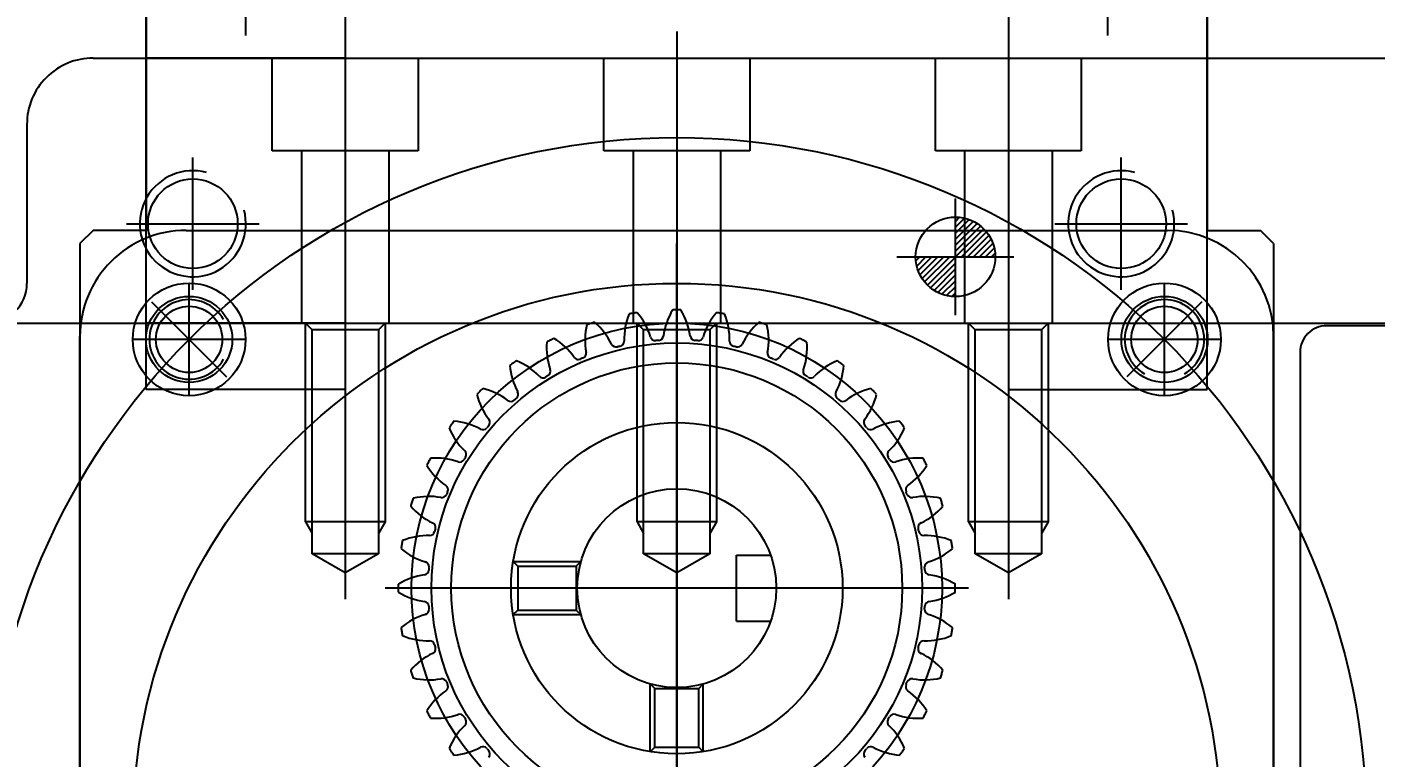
# Model space of a CAD drawing. Header units: inches. Extents: x 0 to 77285, y -118 to 40065.
# Drawn here: x 16882.6 to 16984.3, y 26035.8 to 26090.9 of the extents above; entities that cross this region are included whole.
import ezdxf

# ---------------------------------------------------------------- set-up
doc = ezdxf.new("R2010")
doc.units = ezdxf.units.IN
doc.header["$LTSCALE"] = 5
doc.header["$MEASUREMENT"] = 0
doc.layers.add('A', color=8, linetype='Continuous')
doc.styles.add('SCI', font='')
doc.styles.get('SCI').set_extended_font_data('Gulim')
doc.dimstyles.new('SCH', dxfattribs={"dimtxt": 2.5, "dimasz": 2, "dimexe": 1.25, "dimexo": 0.625, "dimtad": 1, "dimdec": 8, "dimtxsty": 'SCI', "dimcen": 2.5, "dimclrd": 4, "dimclre": 4, "dimclrt": 7, "dimadec": 8, "dimazin": 2, "dimtfac": 1, "dimtdec": 8, "dimtmove": 0, "dimatfit": 3, "dimfxl": 1, "dimarcsym": 0})
pattern_1 = [(45, (-1357.70558, 44265.5008), (-0.224506403, 0.224506403), [])]

# ---------------------------------------------------------------- blocks, each defined once
blk = doc.blocks.new('A$Cc399747e')
at = {"ltscale": 5}
h = blk.add_hatch(dxfattribs=at)
h.set_pattern_fill('ANSI31', color=256, scale=0.1)
h.set_pattern_definition(pattern_1)
edge = h.paths.add_edge_path()
edge.add_line((330.79, 203), (333.79, 203))
edge.add_arc((330.79, 203), 3, 0, 90)
edge.add_line((330.79, 206), (330.79, 203))
h = blk.add_hatch(dxfattribs=at)
h.set_pattern_fill('ANSI31', color=256, scale=0.1)
h.set_pattern_definition(pattern_1)
edge = h.paths.add_edge_path()
edge.add_line((330.79, 203), (327.79, 203))
edge.add_arc((330.79, 203), 3, 180, 270)
edge.add_line((330.79, 200), (330.79, 203))
for p, q in [((306.8, 202), (306.8, 290)), ((351.8, 290), (351.8, 202)), ((396.8, 202), (396.8, 290)), ((306.8, 276), (306.8, 209)), ((396.8, 276), (396.8, 209)), ((351.8, 206), (351.8, 250)), ((351.8, 248.5), (351.8, 207.5)), ((349.8, 240.34), (349.8, 235.23)), ((349.8, 240.34), (350.15, 239.99)), ((353.45, 239.99), (350.15, 239.99)), ((350.15, 239.99), (350.15, 235.58)), ((353.8, 240.34), (353.45, 239.99)), ((353.45, 239.99), (353.45, 235.58)), ((353.8, 240.34), (353.8, 235.23)), ((350.15, 235.58), (349.8, 235.23)), ((353.45, 235.58), (350.15, 235.58)), ((353.45, 235.58), (353.8, 235.23)), ((347.3, 230.5), (344.73, 230.5)), ((347.3, 230.5), (347.3, 225.5)), ((364.14, 230), (359.03, 230)), ((359.38, 229.65), (359.03, 230)), ((364.14, 230), (363.79, 229.65)), ((359.38, 226.35), (359.38, 229.65)), ((363.79, 229.65), (359.38, 229.65)), ((363.79, 226.35), (363.79, 229.65)), ((329.8, 228), (373.8, 228)), ((331.3, 228), (372.3, 228)), ((332.8, 228), (370.8, 228)), ((359.38, 226.35), (359.03, 226)), ((364.14, 226), (359.03, 226)), ((363.79, 226.35), (359.38, 226.35)), ((364.14, 226), (363.79, 226.35)), ((347.3, 225.5), (344.73, 225.5)), ((315.03, 213.48), (315.03, 204.98)), ((388.57, 213.48), (388.57, 204.98)), ((326.8, 213), (311.8, 213)), ((311.8, 213), (311.8, 153)), ((326.8, 153), (326.8, 213)), ((376.8, 213), (391.8, 213)), ((376.8, 153), (376.8, 213)), ((391.8, 213), (391.8, 153)), ((312.2, 206.4), (317.86, 212.06)), ((391.4, 206.4), (385.74, 212.06)), ((326.8, 186), (326.8, 210)), ((351.8, 186), (351.8, 210)), ((376.8, 186), (376.8, 210)), ((310.78, 209.23), (319.28, 209.23)), ((384.32, 209.23), (392.82, 209.23)), ((326.8, 208), (311.8, 208)), ((323.5, 195), (323.5, 208)), ((376.8, 208), (326.8, 208)), ((330.1, 195), (330.1, 208)), ((348.5, 195), (348.5, 208)), ((355.1, 195), (355.1, 208)), ((373.5, 195), (373.5, 208)), ((376.8, 208), (391.8, 208)), ((380.1, 195), (380.1, 208)), ((400.8, 193), (400.8, 205)), ((306.8, 202), (307.8, 201)), ((395.8, 201), (396.8, 202)), ((311.8, 201), (307.8, 201)), ((311.8, 149), (311.8, 201)), ((388.8, 201), (314.8, 201)), ((391.8, 149), (391.8, 201)), ((391.8, 201), (395.8, 201)), ((321.3, 188), (321.3, 195)), ((321.3, 195), (332.3, 195)), ((332.3, 195), (332.3, 188)), ((346.3, 188), (346.3, 195)), ((346.3, 195), (357.3, 195)), ((357.3, 195), (357.3, 188)), ((371.3, 188), (371.3, 195)), ((371.3, 195), (382.3, 195)), ((382.3, 195), (382.3, 188)), ((395.8, 188), (263.8, 188)), ((326.8, 188), (311.8, 188)), ((376.8, 188), (326.8, 188)), ((376.8, 188), (391.8, 188)), ((319.3, 186.3), (319.3, 171.7)), ((384.3, 186.3), (384.3, 171.7))]:
    blk.add_line(p, q)
at = {"ltscale": 3}
for p, q in [((304.8, 210.2), (304.8, 261)), ((326.8, 206), (326.8, 228.84)), ((351.8, 206), (351.8, 228.84)), ((376.8, 206), (376.8, 228.84)), ((324.3, 225.4), (326.8, 226.84)), ((326.8, 226.84), (329.3, 225.4)), ((349.3, 225.4), (351.8, 226.84)), ((351.8, 226.84), (354.3, 225.4)), ((374.3, 225.4), (376.8, 226.84)), ((376.8, 226.84), (379.3, 225.4)), ((324.3, 208.5), (324.3, 225.4)), ((324.3, 225.4), (329.3, 225.4)), ((329.3, 225.4), (329.3, 208.5)), ((349.3, 208.5), (349.3, 225.4)), ((349.3, 225.4), (354.3, 225.4)), ((354.3, 225.4), (354.3, 208.5)), ((374.3, 208.5), (374.3, 225.4)), ((374.3, 225.4), (379.3, 225.4)), ((379.3, 225.4), (379.3, 208.5)), ((323.8, 223), (324.3, 223.87)), ((329.8, 223), (329.3, 223.87)), ((348.8, 223), (349.3, 223.87)), ((354.8, 223), (354.3, 223.87)), ((373.8, 223), (374.3, 223.87)), ((379.8, 223), (379.3, 223.87)), ((323.8, 208), (323.8, 223)), ((323.8, 223), (329.8, 223)), ((329.8, 223), (329.8, 208)), ((348.8, 208), (348.8, 223)), ((348.8, 223), (354.8, 223)), ((354.8, 223), (354.8, 208)), ((373.8, 208), (373.8, 223)), ((373.8, 223), (379.8, 223)), ((379.8, 223), (379.8, 208)), ((323.8, 208), (324.3, 208.5)), ((324.3, 208.5), (329.3, 208.5)), ((329.3, 208.5), (329.8, 208)), ((348.8, 208), (349.3, 208.5)), ((349.3, 208.5), (354.3, 208.5)), ((354.3, 208.5), (354.8, 208)), ((373.8, 208), (374.3, 208.5)), ((374.3, 208.5), (379.3, 208.5)), ((379.3, 208.5), (379.8, 208)), ((243.63, 208.2), (302.8, 208.2)), ((1040.8, 208), (243.8, 208))]:
    blk.add_line(p, q, dxfattribs=at)
at = {"ltscale": 5}
for p, q in [((330.79, 207.41), (330.79, 198.59)), ((318.29, 205.5), (318.29, 195.5)), ((388.29, 205.5), (388.29, 195.5)), ((335.21, 203), (326.38, 203)), ((323.29, 200.5), (313.29, 200.5)), ((393.29, 200.5), (383.29, 200.5))]:
    blk.add_line(p, q, dxfattribs=at)
for centre, radius in [((351.8, 246), 52), ((351.8, 246), 52), ((351.8, 246), 41), ((351.8, 228), 20), ((351.8, 228), 18.5), ((351.8, 228), 17), ((351.8, 228), 12.5), ((351.8, 228), 7.5), ((351.8, 228), 7.5), ((315.03, 209.23), 4.25), ((388.57, 209.23), 4.25), ((315.03, 209.23), 3.25), ((388.57, 209.23), 3.25), ((315.03, 209.23), 2.5), ((388.57, 209.23), 2.5)]:
    blk.add_circle(centre, radius)
for centre, radius in [((330.79, 203), 3), ((318.29, 200.5), 3.38), ((388.29, 200.5), 3.38)]:
    blk.add_circle(centre, radius, dxfattribs=at)
for centre, radius, start, end in [((351.8, 228), 21, 144, 144.8406), ((339.25, 241.99), 5, 202.3542, 226.4383), ((351.8, 228), 21, 143.1594, 144), ((334.61, 235.61), 5, 61.5617, 85.6458), ((337.17, 240.34), 0.383, 241.5617, 319.84), ((351.8, 228), 18.75, 139.5, 139.84), ((351.8, 228), 18.75, 139.16, 139.5), ((337.32, 240.51), 0.383, 319.16, 37.4383), ((366.27, 240.51), 0.383, 142.5617, 220.84), ((351.8, 228), 18.75, 40.5, 40.84), ((351.8, 228), 18.75, 40.16, 40.5), ((366.42, 240.34), 0.383, 220.16, 298.4383), ((368.98, 235.61), 5, 94.3542, 118.4383), ((364.34, 241.99), 5, 313.5617, 337.6458), ((351.8, 228), 21, 36, 36.8406), ((351.8, 228), 21, 35.1594, 36), ((335.54, 238.09), 0.383, 328.16, 46.4383), ((351.8, 228), 18.75, 148.16, 148.5), ((368.05, 238.09), 0.383, 133.5617, 211.84), ((351.8, 228), 18.75, 31.5, 31.84), ((351.8, 228), 21, 153, 153.8406), ((337.22, 239.86), 5, 211.3542, 235.4383), ((351.8, 228), 21, 152.1594, 153), ((333.63, 232.82), 5, 70.5617, 94.6458), ((335.42, 237.9), 0.383, 250.5617, 328.84), ((351.8, 228), 18.75, 148.5, 148.84), ((351.8, 228), 18.75, 31.16, 31.5), ((368.17, 237.9), 0.383, 211.16, 289.4383), ((369.96, 232.82), 5, 85.3542, 109.4383), ((366.38, 239.86), 5, 304.5617, 328.6458), ((351.8, 228), 21, 27, 27.8406), ((351.8, 228), 21, 26.1594, 27), ((333.1, 229.92), 5, 79.5617, 103.6458), ((334.08, 235.22), 0.383, 259.5617, 337.84), ((334.16, 235.43), 0.383, 337.16, 55.4383), ((351.8, 228), 18.75, 157.5, 157.84), ((351.8, 228), 18.75, 157.16, 157.5), ((369.43, 235.43), 0.383, 124.5617, 202.84), ((351.8, 228), 18.75, 22.5, 22.84), ((351.8, 228), 18.75, 22.16, 22.5), ((369.52, 235.22), 0.383, 202.16, 280.4383), ((370.49, 229.92), 5, 76.3542, 100.4383), ((351.8, 228), 21, 162, 162.8406), ((335.54, 237.43), 5, 220.3542, 244.4383), ((351.8, 228), 21, 161.1594, 162), ((368.05, 237.43), 5, 295.5617, 319.6458), ((351.8, 228), 21, 18, 18.8406), ((351.8, 228), 21, 17.1594, 18), ((333.22, 232.58), 0.383, 346.16, 64.4383), ((370.37, 232.58), 0.383, 115.5617, 193.84), ((333.03, 226.97), 5, 88.5617, 112.6458), ((333.17, 232.36), 0.383, 268.5617, 346.84), ((351.8, 228), 18.75, 166.5, 166.84), ((351.8, 228), 18.75, 166.16, 166.5), ((351.8, 228), 18.75, 13.5, 13.84), ((351.8, 228), 18.75, 13.16, 13.5), ((370.43, 232.36), 0.383, 193.16, 271.4383), ((370.56, 226.97), 5, 67.3542, 91.4383), ((351.8, 228), 21, 171, 171.8406), ((334.27, 234.77), 5, 229.3542, 253.4383), ((351.8, 228), 21, 170.1594, 171), ((369.33, 234.77), 5, 286.5617, 310.6458), ((351.8, 228), 21, 9, 9.8406), ((351.8, 228), 21, 8.1594, 9), ((332.73, 229.61), 0.383, 355.16, 73.4383), ((370.86, 229.61), 0.383, 106.5617, 184.84), ((333.42, 224.05), 5, 97.5617, 121.6458), ((332.71, 229.39), 0.383, 277.5617, 355.84), ((351.8, 228), 18.75, 175.16, 175.5), ((351.8, 228), 18.75, 175.5, 175.84), ((351.8, 228), 18.75, 4.5, 4.84), ((351.8, 228), 18.75, 4.16, 4.5), ((370.88, 229.39), 0.383, 184.16, 262.4383), ((370.17, 224.05), 5, 58.3542, 82.4383), ((351.8, 228), 21, 179.1594, 180), ((351.8, 228), 21, 180, 180.8406), ((333.42, 231.95), 5, 238.3542, 262.4383), ((370.17, 231.95), 5, 277.5617, 301.6458), ((351.8, 228), 21, 0, 0.8406), ((351.8, 228), 21, 359.1594, 360), ((332.71, 226.61), 0.383, 4.16, 82.4383), ((370.88, 226.61), 0.383, 97.5617, 175.84), ((334.27, 221.23), 5, 106.5617, 130.6458), ((332.73, 226.39), 0.383, 286.5617, 4.84), ((351.8, 228), 18.75, 184.16, 184.5), ((351.8, 228), 18.75, 184.5, 184.84), ((351.8, 228), 18.75, 355.16, 355.5), ((370.86, 226.39), 0.383, 175.16, 253.4383), ((351.8, 228), 18.75, 355.5, 355.84), ((369.33, 221.23), 5, 49.3542, 73.4383), ((351.8, 228), 21, 188.1594, 189), ((351.8, 228), 21, 189, 189.8406), ((351.8, 228), 21, 350.1594, 351), ((351.8, 228), 21, 351, 351.8406), ((333.03, 229.03), 5, 247.3542, 271.4383), ((333.17, 223.64), 0.383, 13.16, 91.4383), ((351.8, 228), 18.75, 193.16, 193.5), ((351.8, 228), 18.75, 193.5, 193.84), ((351.8, 228), 18.75, 346.16, 346.5), ((351.8, 228), 18.75, 346.5, 346.84), ((370.43, 223.64), 0.383, 88.5617, 166.84), ((370.56, 229.03), 5, 268.5617, 292.6458), ((335.54, 218.57), 5, 115.5617, 139.6458), ((333.22, 223.42), 0.383, 295.5617, 13.84), ((370.37, 223.42), 0.383, 166.16, 244.4383), ((368.05, 218.57), 5, 40.3542, 64.4383), ((351.8, 228), 21, 197.1594, 198), ((351.8, 228), 21, 342, 342.8406), ((351.8, 228), 21, 198, 198.8406), ((333.1, 226.08), 5, 256.3542, 280.4383), ((334.08, 220.78), 0.383, 22.16, 100.4383), ((334.16, 220.57), 0.383, 304.5617, 22.84), ((351.8, 228), 18.75, 202.16, 202.5), ((351.8, 228), 18.75, 202.5, 202.84), ((369.43, 220.57), 0.383, 157.16, 235.4383), ((351.8, 228), 18.75, 337.16, 337.5), ((351.8, 228), 18.75, 337.5, 337.84), ((369.52, 220.78), 0.383, 79.5617, 157.84), ((370.49, 226.08), 5, 259.5617, 283.6458), ((351.8, 228), 21, 341.1594, 342), ((337.22, 216.14), 5, 124.5617, 148.6458), ((366.38, 216.14), 5, 31.3542, 55.4383), ((351.8, 228), 21, 206.1594, 207), ((351.8, 228), 21, 333, 333.8406), ((351.8, 228), 21, 207, 207.8406), ((333.63, 223.18), 5, 265.3542, 289.4383), ((339.25, 214.01), 5, 133.5617, 157.6458), ((335.42, 218.1), 0.383, 31.16, 109.4383), ((351.8, 228), 18.75, 211.16, 211.5), ((351.8, 228), 18.75, 211.5, 211.84), ((335.54, 217.91), 0.383, 313.5617, 31.84), ((368.05, 217.91), 0.383, 148.16, 226.4383), ((351.8, 228), 18.75, 328.16, 328.5), ((351.8, 228), 18.75, 328.5, 328.84), ((364.34, 214.01), 5, 22.3542, 46.4383), ((368.17, 218.1), 0.383, 70.5617, 148.84), ((369.96, 223.18), 5, 250.5617, 274.6458), ((351.8, 228), 21, 332.1594, 333), ((351.8, 228), 21, 215.1594, 216), ((351.8, 228), 21, 216, 216.8406), ((334.61, 220.39), 5, 274.3542, 298.4383), ((337.17, 215.66), 0.383, 40.16, 118.4383), ((351.8, 228), 18.75, 220.16, 220.5), ((351.8, 228), 18.75, 220.5, 220.84), ((337.32, 215.49), 0.383, 322.5617, 40.84), ((366.27, 215.49), 0.383, 139.16, 217.4383), ((351.8, 228), 18.75, 319.16, 319.5), ((351.8, 228), 18.75, 319.5, 319.84), ((366.42, 215.66), 0.383, 61.5617, 139.84), ((368.98, 220.39), 5, 241.5617, 265.6458), ((351.8, 228), 21, 323.1594, 324), ((351.8, 228), 21, 324, 324.8406), ((341.6, 212.22), 5, 142.5617, 166.6458), ((362, 212.22), 5, 13.3542, 37.4383), ((336.01, 217.8), 5, 283.3542, 307.4383), ((339.29, 213.53), 0.383, 49.16, 127.4383), ((351.8, 228), 18.75, 229.16, 229.5), ((351.8, 228), 18.75, 229.5, 229.84), ((339.46, 213.38), 0.383, 331.5617, 49.84), ((364.14, 213.38), 0.383, 130.16, 208.4383), ((351.8, 228), 18.75, 310.16, 310.5), ((351.8, 228), 18.75, 310.5, 310.84), ((364.31, 213.53), 0.383, 52.5617, 130.84), ((367.58, 217.8), 5, 232.5617, 256.6458), ((351.8, 228), 21, 224.1594, 225), ((351.8, 228), 21, 225, 225.8406), ((344.19, 210.81), 5, 151.5617, 175.6458), ((359.4, 210.81), 5, 4.3542, 28.4383), ((351.8, 228), 21, 314.1594, 315), ((351.8, 228), 21, 315, 315.8406), ((315.03, 209.23), 3, 120, 60), ((337.8, 215.46), 5, 292.3542, 316.4383), ((341.7, 211.75), 0.383, 58.16, 136.4383), ((351.8, 228), 18.75, 238.16, 238.5), ((346.97, 209.84), 5, 160.5617, 184.6458), ((351.8, 228), 18.75, 238.5, 238.84), ((341.9, 211.63), 0.383, 340.5617, 58.84), ((361.7, 211.63), 0.383, 121.16, 199.4383), ((356.62, 209.84), 5, 355.3542, 19.4383), ((351.8, 228), 18.75, 301.16, 301.5), ((351.8, 228), 18.75, 301.5, 301.84), ((361.89, 211.75), 0.383, 43.5617, 121.84), ((365.79, 215.46), 5, 223.5617, 247.6458), ((388.57, 209.23), 3, 210, 150), ((351.8, 228), 21, 233.1594, 234), ((351.8, 228), 21, 234, 234.8406), ((339.94, 213.42), 5, 301.3542, 325.4383), ((344.37, 210.37), 0.383, 67.16, 145.4383), ((351.8, 228), 18.75, 247.16, 247.5), ((351.8, 228), 18.75, 247.5, 247.84), ((344.58, 210.28), 0.383, 349.5617, 67.84), ((359.01, 210.28), 0.383, 112.16, 190.4383), ((351.8, 228), 18.75, 292.16, 292.5), ((351.8, 228), 18.75, 292.5, 292.84), ((359.22, 210.37), 0.383, 34.5617, 112.84), ((363.66, 213.42), 5, 214.5617, 238.6458), ((351.8, 228), 21, 305.1594, 306), ((351.8, 228), 21, 306, 306.8406), ((351.8, 228), 21, 242.1594, 243), ((349.87, 209.3), 5, 169.5617, 193.6458), ((342.36, 211.75), 5, 310.3542, 334.4383), ((347.22, 209.42), 0.383, 76.16, 154.4383), ((351.8, 228), 18.75, 256.16, 256.5), ((351.8, 228), 18.75, 256.5, 256.84), ((347.44, 209.37), 0.383, 358.5617, 76.84), ((356.15, 209.37), 0.383, 103.16, 181.4383), ((351.8, 228), 18.75, 283.16, 283.5), ((351.8, 228), 18.75, 283.5, 283.84), ((356.37, 209.42), 0.383, 25.5617, 103.84), ((361.23, 211.75), 5, 205.5617, 229.6458), ((353.72, 209.3), 5, 346.3542, 10.4383), ((351.8, 228), 21, 297, 297.8406), ((314.8, 209), 8, 180, 270), ((351.8, 228), 21, 243, 243.8406), ((352.82, 209.23), 5, 178.5617, 202.6458), ((345.02, 210.47), 5, 319.3542, 343.4383), ((350.18, 208.94), 0.383, 85.16, 163.4383), ((351.8, 228), 18.75, 265.16, 265.5), ((351.8, 228), 18.75, 265.5, 265.84), ((350.41, 208.92), 0.383, 7.5617, 85.84), ((355.75, 209.63), 5, 187.5617, 211.6458), ((347.85, 209.63), 5, 328.3542, 352.4383), ((353.19, 208.92), 0.383, 94.16, 172.4383), ((351.8, 228), 18.75, 274.16, 274.5), ((351.8, 228), 18.75, 274.5, 274.84), ((353.41, 208.94), 0.383, 16.5617, 94.84), ((358.57, 210.47), 5, 196.5617, 220.6458), ((350.77, 209.23), 5, 337.3542, 1.4383), ((351.8, 228), 21, 296.1594, 297), ((388.8, 209), 8, 270, 0), ((351.8, 228), 21, 251.1594, 252), ((351.8, 228), 21, 252, 252.8406), ((351.8, 228), 21, 287.1594, 288), ((351.8, 228), 21, 288, 288.8406), ((403.8, 205), 3, 90, 180), ((351.8, 228), 21, 260.1594, 261), ((351.8, 228), 21, 261, 261.8406), ((351.8, 228), 21, 269.1594, 270), ((351.8, 228), 21, 270, 270.8406), ((351.8, 228), 21, 278.1594, 279), ((351.8, 228), 21, 279, 279.8406), ((395.8, 193), 5, 270, 0)]:
    blk.add_arc(centre, radius, start, end)
at = {"ltscale": 3}
blk.add_arc((302.8, 210.2), 2, 270, 0, dxfattribs=at)
at = {"ltscale": 5}
for centre in [(318.29, 200.5), (388.29, 200.5)]:
    blk.add_arc(centre, 4, 255, 195, dxfattribs=at)
blk = doc.blocks.new('*D366')
at = {"color": 4, "lineweight": -2, "transparency": 16777216}
for p, q in [((12554.65, 23925.55), (12554.65, 28076.14)), ((17979.65, 23925.05), (17979.65, 28076.14)), ((12714.65, 27976.14), (17819.65, 27976.14))]:
    blk.add_line(p, q, dxfattribs=at)
at = {"color": 4, "transparency": 16777216}
for points in [[(12714.65, 28002.81), (12714.65, 27949.48), (12554.65, 27976.14)], [(17819.65, 28002.81), (17819.65, 27949.48), (17979.65, 27976.14)]]:
    blk.add_solid(points, dxfattribs=at)
at = {"layer": 'Defpoints', "color": 0, "transparency": 16777216}
for p in [(17979.65, 27976.14), (12554.65, 23875.55), (17979.65, 23875.05)]:
    blk.add_point(p, dxfattribs=at)
at = {"color": 7, "transparency": 16777216, "insert": (15267.15, 28128.81), "char_height": 200, "attachment_point": 5, "style": 'SCI'}
blk.add_mtext('5425', dxfattribs=at)
blk = doc.blocks.new('*D367')
at = {"color": 4, "lineweight": -2, "transparency": 16777216}
for p, q in [((12554.65, 23925.55), (12554.65, 29140.68)), ((21064.65, 23433.05), (21064.65, 29140.68)), ((12714.65, 29040.68), (20904.65, 29040.68))]:
    blk.add_line(p, q, dxfattribs=at)
at = {"color": 4, "transparency": 16777216}
for points in [[(12714.65, 29067.34), (12714.65, 29014.01), (12554.65, 29040.68)], [(20904.65, 29067.34), (20904.65, 29014.01), (21064.65, 29040.68)]]:
    blk.add_solid(points, dxfattribs=at)
at = {"layer": 'Defpoints', "color": 0, "transparency": 16777216}
for p in [(21064.65, 29040.68), (12554.65, 23875.55), (21064.65, 23383.05)]:
    blk.add_point(p, dxfattribs=at)
at = {"color": 7, "transparency": 16777216, "insert": (16809.65, 29193.47), "char_height": 200, "attachment_point": 5, "style": 'SCI'}
blk.add_mtext('8510', dxfattribs=at)
blk = doc.blocks.new('*D374')
at = {"color": 4, "lineweight": -2, "transparency": 16777216}
for p, q in [((12554.65, 23925.55), (12554.65, 30215.88)), ((37924.65, 23433.05), (37924.65, 30215.88)), ((12714.65, 30115.88), (37764.65, 30115.88))]:
    blk.add_line(p, q, dxfattribs=at)
at = {"color": 4, "transparency": 16777216}
for points in [[(12714.65, 30142.54), (12714.65, 30089.21), (12554.65, 30115.88)], [(37764.65, 30142.54), (37764.65, 30089.21), (37924.65, 30115.88)]]:
    blk.add_solid(points, dxfattribs=at)
at = {"layer": 'Defpoints', "color": 0, "transparency": 16777216}
for p in [(37924.65, 30115.88), (12554.65, 23875.55), (37924.65, 23383.05)]:
    blk.add_point(p, dxfattribs=at)
at = {"color": 7, "transparency": 16777216, "insert": (25239.65, 30268.54), "char_height": 200, "attachment_point": 5, "style": 'SCI'}
blk.add_mtext('25370', dxfattribs=at)

msp = doc.modelspace()

# ---------------------------------------------------------------- block references
at = {"layer": 'A', "rotation": 180}
msp.add_blockref('A$Cc399747e', (17283.44187244, 26276.55060516), dxfattribs=at)

# ---------------------------------------------------------------- dimensions: what is measured, and where the dimension line sits
for base, p2, picture, middle in [((37924.649780898, 30115.8761734788), (37924.649780898, 23383.0504762948), '*D374', (25239.649780898, 30268.5392893244)), ((21064.649780898, 29040.6754827387), (21064.649780898, 23383.0504762948), '*D367', (16809.649780898, 29193.4717543765)), ((17979.649780898, 27976.1433020648), (17979.649780898, 23875.0504762948), '*D366', (15267.149780898, 28128.8064179103))]:
    dim = msp.add_linear_dim(base=base, p1=(12554.649780898, 23875.5504762968), p2=p2, dimstyle='SCH', override={"dimscale": 80})
    dim.commit()
    dim.dimension.update_dxf_attribs({"geometry": picture, "text_midpoint": middle})

doc.saveas('drawing.dxf')
